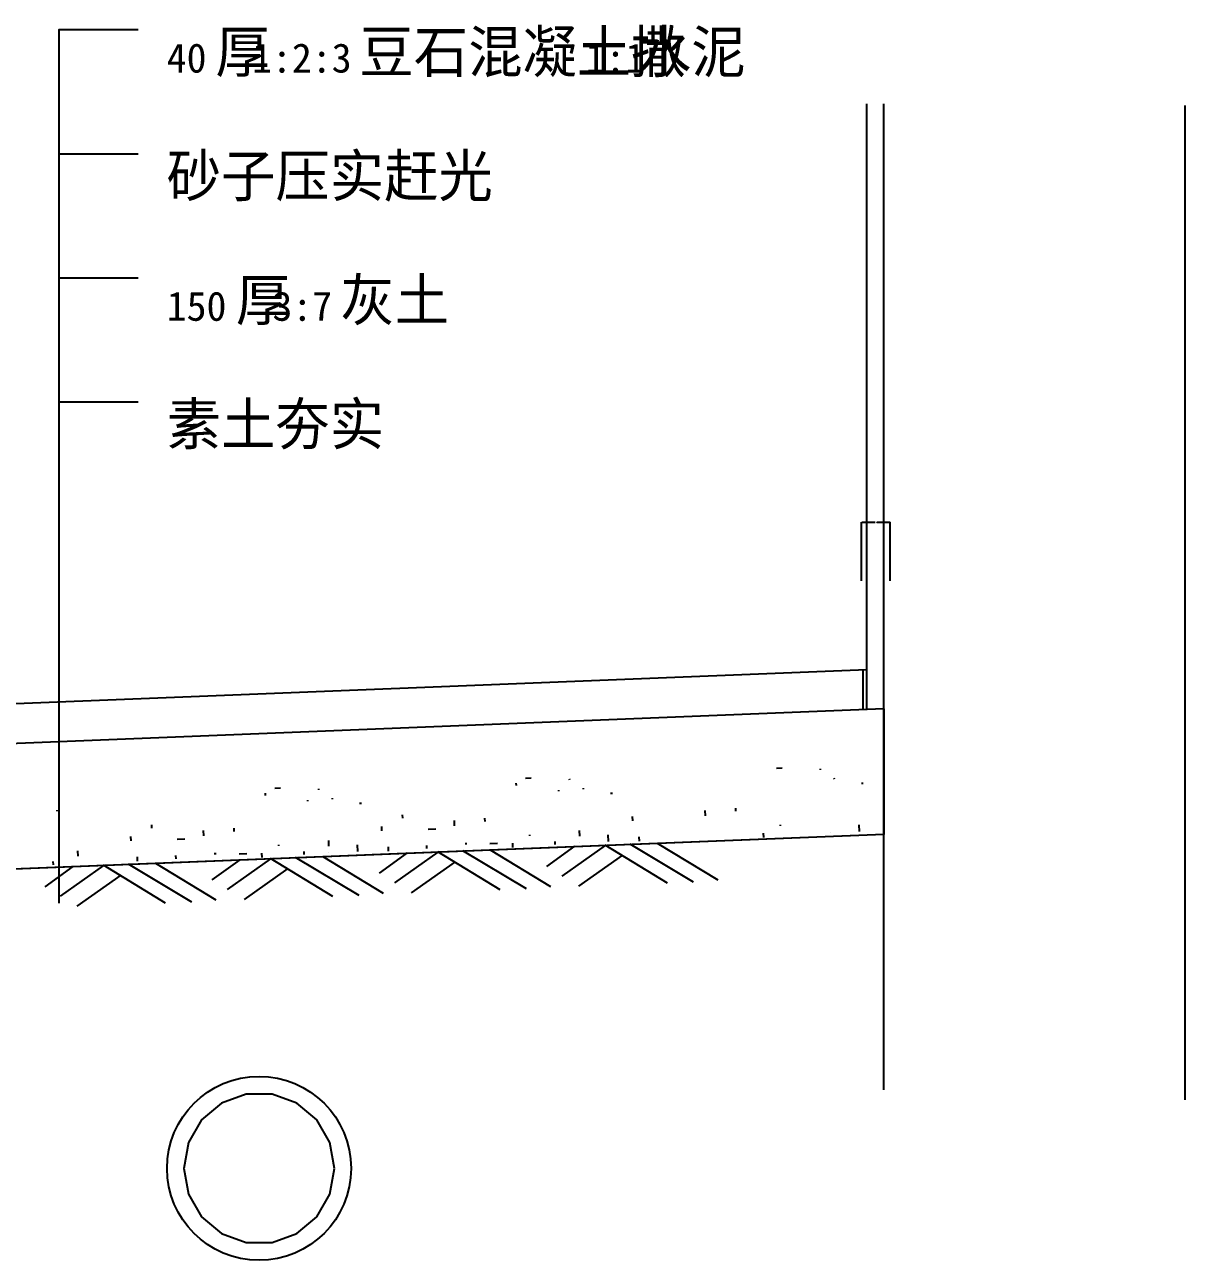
# Model space of a CAD drawing. Header units: metres. Extents: x 10100 to 12398, y 11888 to 13366.
# Drawn here: x 11010 to 12398, y 11888 to 13366 of the extents above; entities that cross this region are included whole.
import ezdxf

# ---------------------------------------------------------------- set-up
doc = ezdxf.new("R2010")
doc.units = ezdxf.units.M
doc.layers.add('PUB_DIM', color=3, linetype='Continuous')
doc.layers.add('PUB_TEXT', color=7, linetype='Continuous')
doc.dimstyles.get("Standard").update_dxf_attribs({"dimtxt": 2.5, "dimasz": 2.5, "dimexe": 1.25, "dimexo": 0.625, "dimtad": 1, "dimcen": 2.5, "dimazin": 3, "dimtfac": 1, "dimtmove": 0, "dimatfit": 3})

# ---------------------------------------------------------------- blocks, each defined once
blk = doc.blocks.new('BL_6211')
for p, q in [((0, -586.26), (586.44, 0)), ((243.31, -598.73), (860.94, 6.24)), ((505.33, -598.73), (1110.49, 6.24)), ((1110.49, 0), (1554.45, -432.3)), ((1416.19, 6.24), (1703.1, -280.59)), ((942.04, -155.92), (1391.23, -592.5))]:
    blk.add_line(p, q)
blk = doc.blocks.new('BL_6233')
for p, q in [((393.9, 493.71), (416.81, 493.71)), ((241.21, 470.8), (241.21, 478.44)), ((1455.16, 447.89), (1455.16, 463.16)), ((187.76, 402.06), (187.76, 409.7)), ((1287.19, 394.43), (1287.19, 402.06)), ((73.24, 363.88), (80.87, 363.88)), ((1913.25, 249.31), (1913.25, 272.22)), ((584.78, 203.49), (584.78, 226.4)), ((706.94, 180.57), (706.94, 218.76)), ((997.06, 165.3), (997.06, 195.85)), ((1814, 165.3), (1783.46, 165.3)), ((1210.84, 73.65), (1210.84, 111.84)), ((96.14, 27.82), (96.14, 73.65)), ((409.17, 88.92), (409.17, 96.56)), ((974.16, 20.18), (974.16, 50.74)), ((1661.3, 50.74), (1668.94, 50.74)), ((1821.63, 27.82), (1821.63, 50.74)), ((0, 0), (2040.18, 0)), ((210.67, 27.82), (210.67, 27.82)), ((477.89, 12.55), (477.89, 43.1)), ((1310.09, 20.18), (1310.09, 43.1)), ((1539.14, 43.1), (1569.68, 43.1))]:
    blk.add_line(p, q)
blk = doc.blocks.new('*D5')
for p, q in [((12010.69, 12700.41), (12010.69, 12770.68)), ((12010.94, 12770.68), (12026.83, 12770.68)), ((12028.83, 12770.68), (12044.72, 12770.68)), ((12044.97, 12700.41), (12044.97, 12770.68))]:
    blk.add_line(p, q)
at = {"layer": 'Defpoints'}
for p in [(12010.69, 12770.68), (12010.69, 12700.41), (12044.97, 12700.41)]:
    blk.add_point(p, dxfattribs=at)
at = {"layer": 'PUB_DIM', "insert": (12027.83, 12770.68), "char_height": 1, "attachment_point": 5}
blk.add_mtext('10', dxfattribs=at)

msp = doc.modelspace()

# ---------------------------------------------------------------- linework, layer by layer
for p, q in [((12017.05, 12546.54), (12017.05, 13271.35)), ((12037.05, 12547.22), (12037.05, 12397.22))]:
    msp.add_line(p, q)
for points in [[(12037.05, 12091.57), (12037.05, 13271.35)], [(12397.69, 12079.66), (12397.69, 13269.3)], [(12017.05, 12594.18), (10889.06, 12549.06)], [(12011.92, 12594.18), (12011.92, 12546.54)], [(12037.05, 12547.34), (10831.06, 12499.1)], [(12037.05, 12397.22), (10837.05, 12349.22)]]:
    msp.add_lwpolyline(points)
at = {"layer": 'PUB_DIM'}
for p, q in [((11051.11, 13211.47), (11145.35, 13211.47)), ((11051.11, 13063.01), (11145.35, 13063.01)), ((11051.11, 12914.54), (11145.35, 12914.54))]:
    msp.add_line(p, q, dxfattribs=at)
for points in [[(11051.11, 12314.98), (11051.11, 13359.93), (11145.35, 13359.93)], [(11380.11, 11997.67), (11374.69, 12028.46), (11359.06, 12055.53), (11335.11, 12075.62), (11305.74, 12086.31), (11274.49, 12086.31), (11245.11, 12075.62), (11221.17, 12055.53), (11205.54, 12028.46), (11200.11, 11997.67), (11205.54, 11966.89), (11221.17, 11939.82), (11245.11, 11919.73), (11274.49, 11909.04), (11305.74, 11909.04), (11335.11, 11919.73), (11359.06, 11939.82), (11374.69, 11966.89), (11380.11, 11997.67)]]:
    msp.add_lwpolyline(points, dxfattribs=at)
msp.add_circle((11290.11, 11997.67), 110, dxfattribs=at)

# ---------------------------------------------------------------- block references
at = {"rotation": 2.29}
for name, p, xscale, yscale, zscale in [('BL_6233', (12037.05, 12397.22), -0.3, 0.17, 0.3), ('BL_6233', (11737.05, 12385.22), -0.3, 0.17, 0.3), ('BL_6233', (11437.05, 12373.22), -0.3, 0.17, 0.3), ('BL_6211', (11837.05, 12389.22), -0.12, 0.08, 0.12), ('BL_6211', (11437.05, 12373.22), -0.12, 0.08, 0.12), ('BL_6211', (11637.05, 12381.22), -0.12, 0.08, 0.12), ('BL_6211', (11237.05, 12365.22), -0.12, 0.08, 0.12)]:
    msp.add_blockref(name, p, dxfattribs=dict(at, xscale=xscale, yscale=yscale, zscale=zscale))

# ---------------------------------------------------------------- texts
at = {"layer": 'PUB_TEXT'}
for s, height, p in [('豆石混凝土撒', 50, (11410.11, 13308.54)), ('水泥', 50, (11741.93, 13308.54)), ('厚', 50, (11237.91, 13308.54)), ('40', 35, (11179.63, 13308.54)), ('1:2:3', 35, (11281.73, 13308.54)), ('1:1', 35, (11680.59, 13308.54)), ('砂子压实赶光', 50, (11179.63, 13160.08)), ('灰土', 50, (11387.26, 13011.61)), ('厚', 50, (11262.3, 13011.61)), ('150', 35, (11179.63, 13011.61)), ('3:7', 35, (11306.11, 13011.61)), ('素土夯实', 50, (11179.63, 12863.15))]:
    msp.add_text(s, height=height, dxfattribs=at).set_placement(p)

# ---------------------------------------------------------------- dimensions: what is measured, and where the dimension line sits
at = {"layer": 'PUB_DIM'}
dim = msp.add_linear_dim(base=(12010.69, 12770.68), p1=(12010.69, 12700.41), p2=(12044.97, 12700.41), text='10', dimstyle='Standard', dxfattribs=at)
dim.commit()
dim.dimension.update_dxf_attribs({"geometry": '*D5', "text_midpoint": (12027.83, 12770.68)})

doc.saveas('drawing.dxf')
